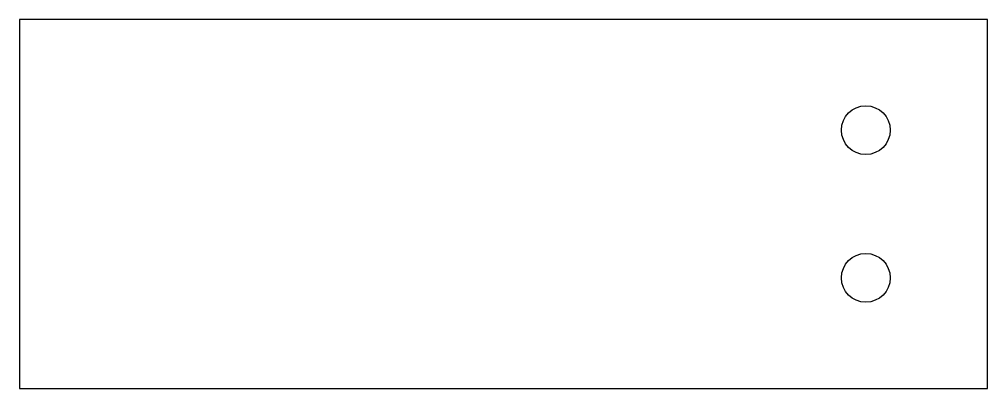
# Model space of a CAD drawing. Header units: millimetres. Extents: x 0 to 131, y 0 to 50.
import ezdxf

# ---------------------------------------------------------------- set-up
doc = ezdxf.new("R2010")
doc.units = ezdxf.units.MM
doc.layers.add('CUT_HOLES', color=7, linetype='Continuous')
doc.layers.add('CUT_OUTER', color=7, linetype='Continuous')

msp = doc.modelspace()

# ---------------------------------------------------------------- linework, layer by layer
at = {"layer": 'CUT_HOLES'}
for centre in [(114.65, 35), (114.65, 15)]:
    msp.add_circle(centre, 3.3, dxfattribs=at)
at = {"layer": 'CUT_OUTER'}
msp.add_lwpolyline([(0, 0), (131.15, 0), (131.15, 50), (0, 50)], close=True, dxfattribs=at)

doc.saveas('drawing.dxf')
